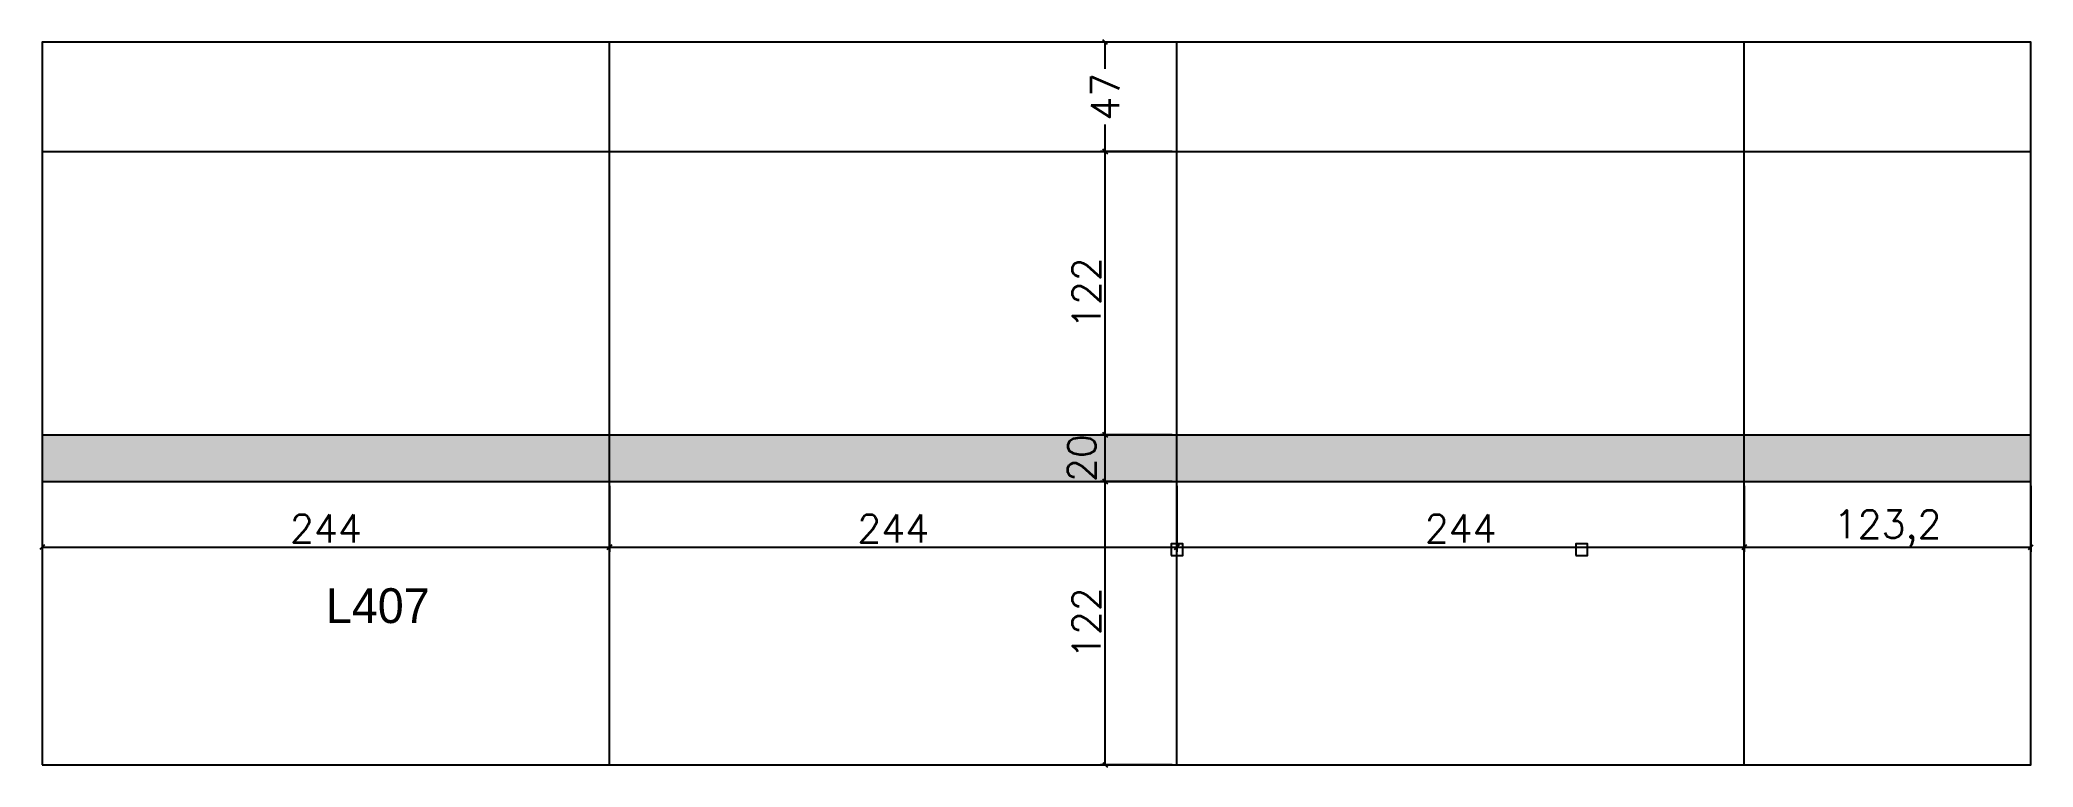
# Model space of a CAD drawing. Extents: x 4177 to 5035, y 2202 to 2515.
import ezdxf

# ---------------------------------------------------------------- set-up
doc = ezdxf.new("R2010")
doc.units = 0
for name, color, linetype in [('3', 2, 'Continuous'), ('COTA', 241, 'Continuous'), ('Hachura', 251, 'Continuous'), ('NOMENCLATURA', 7, 'Continuous'), ('PAINEIS', 6, 'Continuous')]:
    doc.layers.add(name, color=color, linetype=linetype)
doc.styles.add('Romans', font='romans.shx', dxfattribs={"height": 12})
doc.dimstyles.new('cotas', dxfattribs={"dimtxt": 9, "dimasz": 2, "dimexe": 2, "dimexo": 2, "dimgap": 2, "dimtad": 1, "dimdec": 1, "dimzin": 12, "dimtxsty": 'Romans', "dimblk": 'OBLIQUE', "dimcen": 2.5, "dimclrd": 4, "dimclre": 4, "dimclrt": 240, "dimazin": 3, "dimtfac": 1, "dimtmove": 0, "dimatfit": 3})

# ---------------------------------------------------------------- blocks, each defined once
blk = doc.blocks.new('_OBLIQUE')
at = {"color": 0, "linetype": 'BYBLOCK'}
blk.add_line((-0.5, -0.5), (0.5, 0.5), dxfattribs=at)

msp = doc.modelspace()

# ---------------------------------------------------------------- hatches: boundary and pattern name
at = {"layer": 'Hachura'}
h = msp.add_hatch(color=8, dxfattribs=at)
h.dxf.hatch_style = 1
h.paths.add_polyline_path([(4178.47, 2345.12), (4178.47, 2325.12), (5033.67, 2325.12), (5033.67, 2345.12)])

# ---------------------------------------------------------------- linework, layer by layer
at = {"layer": '3', "lineweight": 25}
for points in [[(4663.97, 2293.16), (4668.97, 2293.16), (4668.97, 2298.16), (4663.97, 2298.16)], [(4837.97, 2293.16), (4842.97, 2293.16), (4842.97, 2298.16), (4837.97, 2298.16)], [(4837.97, 2293.16), (4842.97, 2293.16), (4842.97, 2298.16), (4837.97, 2298.16)]]:
    msp.add_lwpolyline(points, close=True, dxfattribs=at)
at = {"layer": 'PAINEIS'}
for p, q in [((4422.47, 2203.12), (4422.47, 2514.12)), ((4666.47, 2203.12), (4666.47, 2514.12)), ((4910.47, 2203.12), (4910.47, 2514.12)), ((4178.47, 2467.12), (5033.67, 2467.12))]:
    msp.add_line(p, q, dxfattribs=at)
at = {"layer": 'PAINEIS', "lineweight": 25}
for p, q in [((4178.47, 2345.12), (5033.67, 2345.12)), ((4178.47, 2325.12), (5033.67, 2325.12))]:
    msp.add_line(p, q, dxfattribs=at)
at = {"layer": 'PAINEIS'}
msp.add_lwpolyline([(4178.47, 2203.12), (5033.67, 2203.12), (5033.67, 2514.12), (4178.47, 2514.12)], close=True, dxfattribs=at)

# ---------------------------------------------------------------- texts
at = {"layer": 'NOMENCLATURA'}
msp.add_text('L407', height=15, dxfattribs=at).set_placement((4300.47, 2264.12))

# ---------------------------------------------------------------- dimensions: what is measured, and where the dimension line sits
at = {"layer": 'COTA'}
msp.add_linear_dim(base=(4635.61, 2467.12), p1=(4666.47, 2467.12), p2=(4666.47, 2514.12), angle=90, location=(4635.61, 2490.62), dimstyle='cotas', override={"dimtmove": 2}, dxfattribs=at).render()
for base, p1, p2 in [((4635.61, 2345.12), (4666.47, 2345.12), (4666.47, 2467.12)), ((4635.61, 2325.12), (4666.47, 2325.12), (4666.47, 2345.12)), ((4635.61, 2203.12), (4666.47, 2203.12), (4666.47, 2325.12))]:
    msp.add_linear_dim(base=base, p1=p1, p2=p2, angle=90, dimstyle='cotas', dxfattribs=at).render()
for base, p1, p2 in [((4178.47, 2296.85), (4178.47, 2325.12), (4422.47, 2325.12)), ((4422.47, 2296.85), (4422.47, 2325.12), (4666.47, 2325.12)), ((4666.47, 2296.85), (4666.47, 2325.12), (4910.47, 2325.12)), ((4910.47, 2296.85), (4910.47, 2325.12), (5033.67, 2325.12))]:
    msp.add_linear_dim(base=base, p1=p1, p2=p2, dimstyle='cotas', dxfattribs=at).render()

doc.saveas('drawing.dxf')
